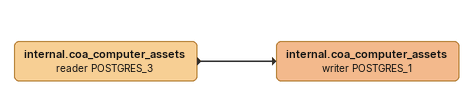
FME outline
internal.coa_computer_assets (reader POSTGRES_3)
    -> internal.coa_computer_assets (writer POSTGRES_1)
internal.coa_computer_assets (writer POSTGRES_1)
